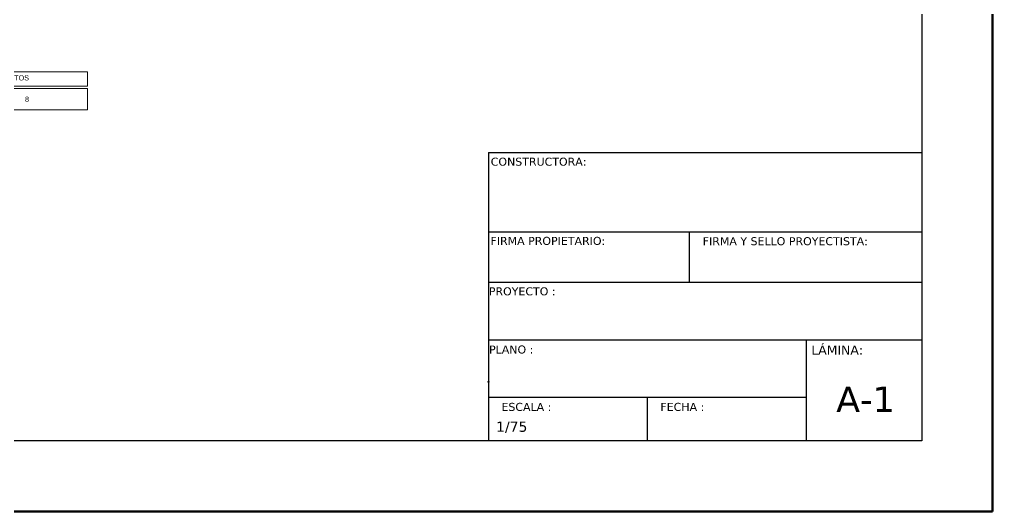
# Model space of a CAD drawing. Header units: millimetres. Extents: x 2204.1 to 2242.3, y 1175.1 to 1221.8.
# Drawn here: x 2221.65 to 2242.31, y 1175.08 to 1185.52 of the extents above; entities that cross this region are included whole.
import ezdxf
from ezdxf.enums import TextEntityAlignment as Align

# ---------------------------------------------------------------- set-up
doc = ezdxf.new("R2010")
doc.units = ezdxf.units.MM
for name, color, linetype, lineweight in [('marcos', 7, 'Continuous', 40), ('TEXTO', 4, 'Continuous', 5), ('textos DEL FORMATO', 7, 'Continuous', 25), ('VANOS', 3, 'Continuous', 18)]:
    doc.layers.add(name, color=color, linetype=linetype, lineweight=lineweight)
doc.layers.add('MEMBRETE', color=7, linetype='Continuous')
doc.layers.add('muros', color=1, linetype='Continuous')
doc.styles.add('NOTAS', font='arial.ttf')
doc.styles.get("Standard").update_dxf_attribs({"font": 'arial.ttf'})

msp = doc.modelspace()

# ---------------------------------------------------------------- linework, layer by layer
at = {"layer": 'marcos'}
msp.add_point((2231.604, 1177.832), dxfattribs=at)
at = {"layer": 'MEMBRETE', "color": 4}
for p, q in [((2240.809, 1220.281), (2240.809, 1176.579)), ((2240.809, 1176.579), (2205.568, 1176.579))]:
    msp.add_line(p, q, dxfattribs=at)
at = {"layer": 'MEMBRETE', "color": 2}
for p, q in [((2231.604, 1182.7), (2231.604, 1180.338)), ((2231.604, 1182.7), (2240.809, 1182.7)), ((2231.604, 1181.019), (2240.809, 1181.019)), ((2235.877, 1179.948), (2235.877, 1181.019)), ((2231.604, 1180.338), (2231.604, 1176.579)), ((2231.604, 1179.948), (2240.809, 1179.948)), ((2240.808, 1178.72), (2231.604, 1178.72)), ((2238.355, 1176.579), (2238.355, 1178.727)), ((2238.355, 1177.502), (2231.604, 1177.502)), ((2234.979, 1176.579), (2234.979, 1177.502))]:
    msp.add_line(p, q, dxfattribs=at)
at = {"layer": 'muros', "color": 4, "lineweight": 200}
for p, q in [((2242.309, 1221.781), (2242.309, 1175.079)), ((2242.309, 1175.079), (2204.068, 1175.079))]:
    msp.add_line(p, q, dxfattribs=at)
at = {"layer": 'VANOS', "color": 3}
for p, q in [((2218.975, 1184.411), (2223.088, 1184.411)), ((2223.088, 1184.411), (2223.088, 1184.107)), ((2218.975, 1184.107), (2223.088, 1184.107))]:
    msp.add_line(p, q, dxfattribs=at)
at = {"layer": 'VANOS', "color": 2}
for p in [(2223.088, 1184.057), (2218.975, 1183.606)]:
    msp.add_line(p, (2223.088, 1183.606), dxfattribs=at)
msp.add_lwpolyline([(2218.975, 1184.057), (2223.088, 1184.057)], dxfattribs=at)

# ---------------------------------------------------------------- texts
at = {"layer": 'TEXTO', "color": 6, "style": 'NOTAS'}
msp.add_text('ESTACIONAMIENTOS', height=0.11, dxfattribs=at).set_placement((2221.055, 1184.284), align=Align.MIDDLE_CENTER)
at = {"layer": 'TEXTO', "color": 3, "style": 'NOTAS'}
msp.add_text('8', height=0.11, dxfattribs=at).set_placement((2221.806, 1183.831), align=Align.MIDDLE_CENTER)
at = {"layer": 'textos DEL FORMATO', "attachment_point": 1}
for s, insert, char_height, width in [('{\\fVerdana|b0|i0|c0|p34; CONSTRUCTORA:}', (2231.579, 1182.59), 0.17, 27.34173), ('{\\fVerdana|b0|i0|c0|p34; FIRMA PROPIETARIO:}', (2231.573, 1180.909), 0.17, 27.34173), ('{\\fVerdana|b0|i0|c0|p34; FIRMA Y SELLO PROYECTISTA:}', (2236.08, 1180.902), 0.17, 27.34173), ('{\\fVerdana|b0|i0|c0|p34; PROYECTO :}', (2231.538, 1179.838), 0.17, 27.34173), ('{\\fVerdana|b0|i0|c0|p34; PLANO :}', (2231.543, 1178.603), 0.17, 27.34173), ('{\\fVerdana|b0|i0|c0|p34;LÁMINA:}', (2238.461, 1178.603), 0.192, 27.34173), ('{\\fVerdana|b0|i0|c0|p34;A-1}', (2238.989, 1177.731), 0.54, 87.49354), ('{\\fVerdana|b0|i0|c0|p34; ESCALA :}', (2231.806, 1177.385), 0.17, 27.34173), ('{\\fVerdana|b0|i0|c0|p34; FECHA :}', (2235.182, 1177.385), 0.17, 27.34173), ('{\\fVerdana|b0|i0|c0|p34;1/75}', (2231.767, 1176.988), 0.216, 21.87339)]:
    msp.add_mtext(s, dxfattribs=dict(at, insert=insert, char_height=char_height, width=width))

doc.saveas('drawing.dxf')
